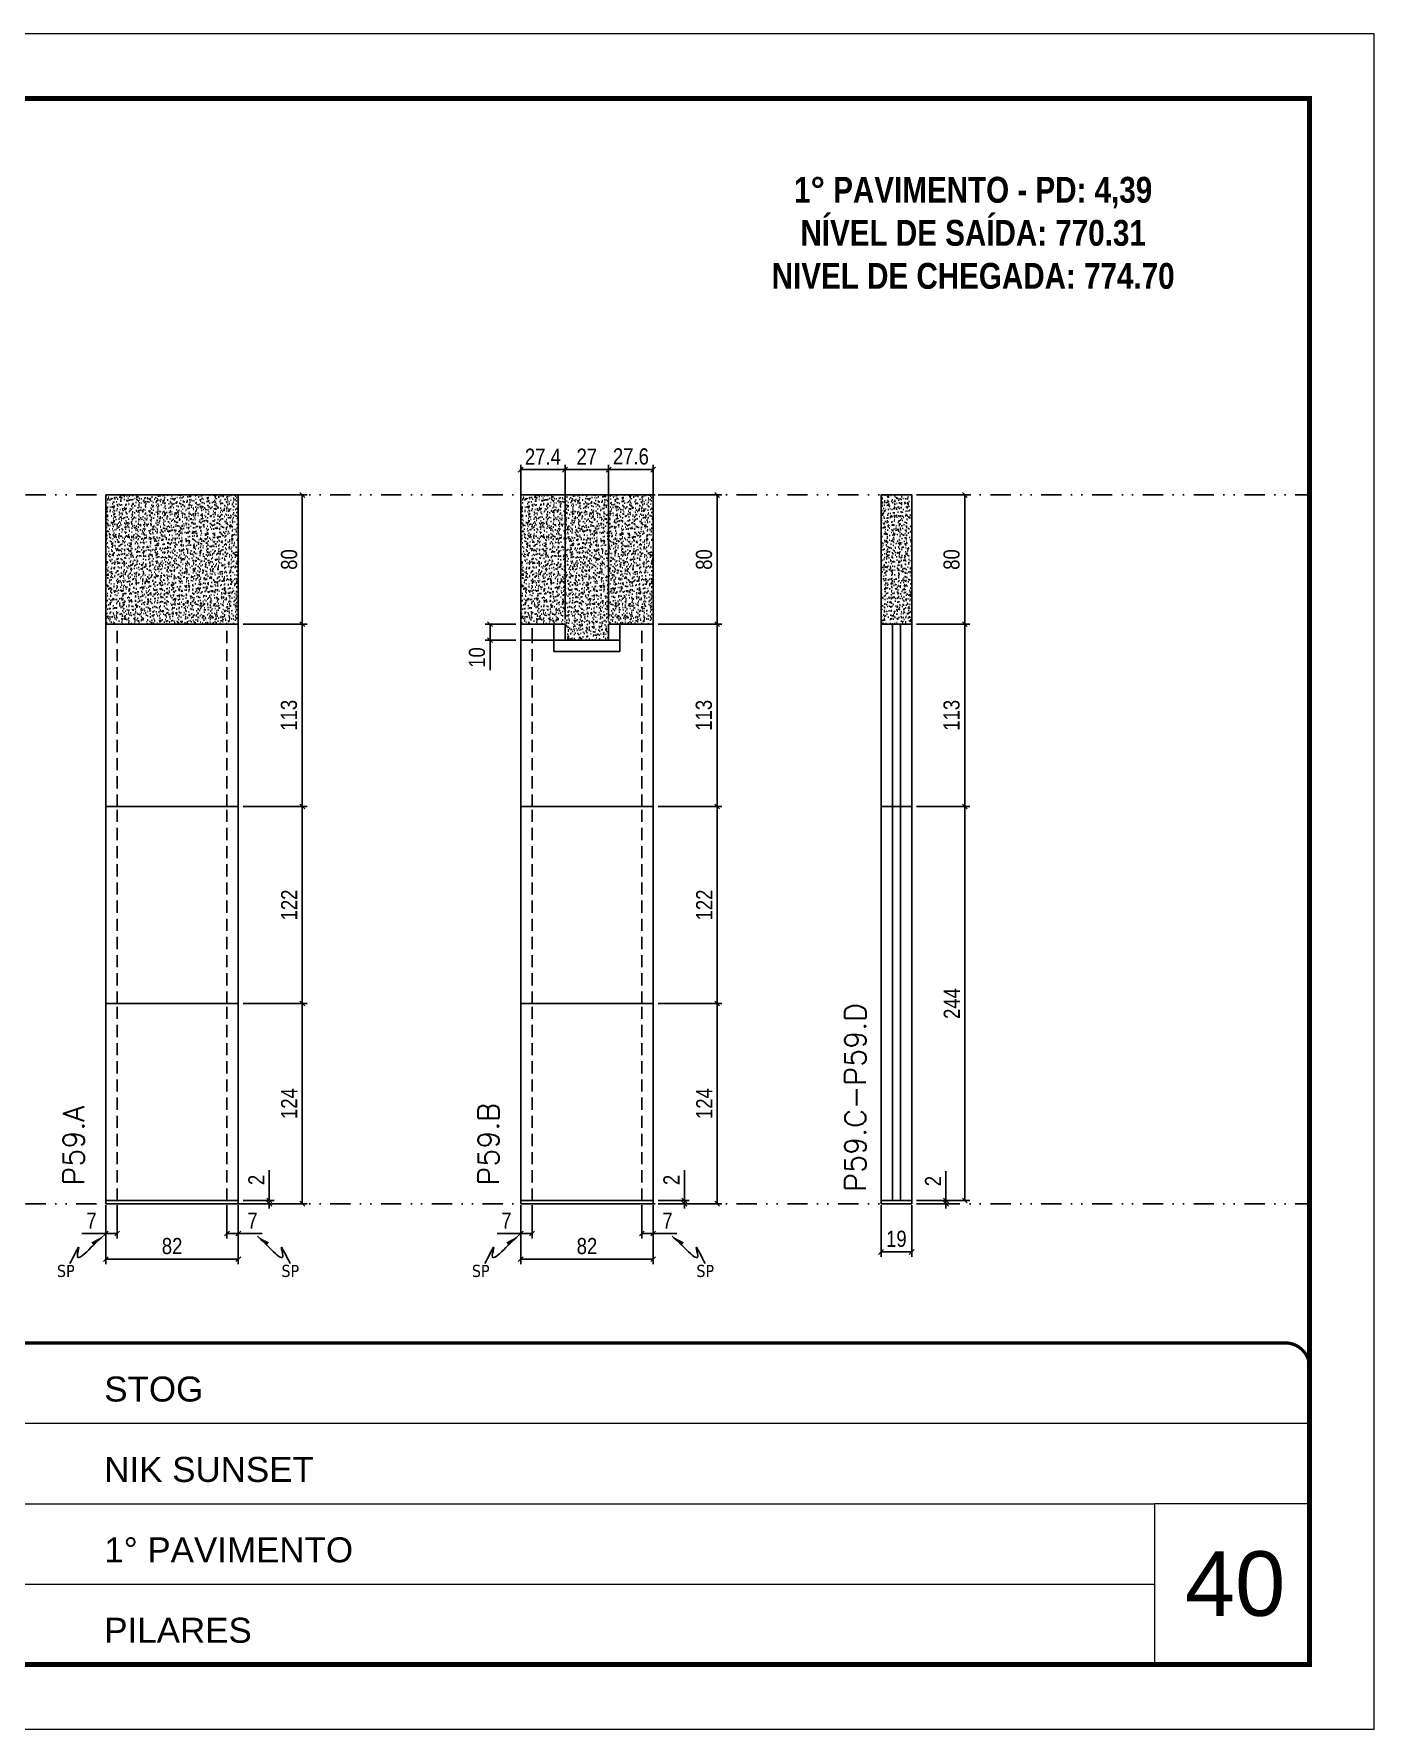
# Model space of a CAD drawing. Header units: millimetres. Extents: x 787 to 8287, y -592 to 17063.
# Drawn here: x 6836 to 7665, y 557 to 1607 of the extents above; entities that cross this region are included whole.
import ezdxf

# ---------------------------------------------------------------- set-up
doc = ezdxf.new("R2010")
doc.units = ezdxf.units.MM
for name, pattern in [('CONTINUO', [0]), ('DASHED', [0.75, 0.5, -0.25]), ('DIVIDE2', [0.625, 0.25, -0.125, 0, -0.125, 0, -0.125]), ('HIDDEN', [0.375, 0.25, -0.125])]:
    doc.linetypes.add(name, pattern=pattern)
for name, color, linetype, lineweight in [('CARIMBO', 255, 'Continuous', 9), ('Folhas', 255, 'Continuous', 9), ('SARRAFO DE PRESSAO', 251, 'DASHED', 9), ('Texto Seção', 7, 'Continuous', 15)]:
    doc.layers.add(name, color=color, linetype=linetype, lineweight=lineweight)
for name, color, linetype in [('COTA', 241, 'Continuous'), ('NOMENCLATURA', 7, 'Continuous'), ('Nível', 160, 'Continuous'), ('Painéis', 200, 'Continuous'), ('SARR_2.2x7', 40, 'Continuous'), ('Sarrafo de Pressão', 42, 'HIDDEN'), ('texto', 7, 'Continuous')]:
    doc.layers.add(name, color=color, linetype=linetype)
doc.styles.add('ARIAL', font='arial.ttf')
doc.styles.add('COTA TECNICA', font='techl___.ttf', dxfattribs={"height": 10})
doc.styles.add('COTA TECNICA-50', font='techl___.ttf', dxfattribs={"height": 10})
doc.styles.add('REGUA-120', font='ROMANS.shx', dxfattribs={"height": 15})
doc.styles.add('ROMANC', font='techb___.ttf', dxfattribs={"height": 2.5})
doc.styles.get("Standard").update_dxf_attribs({"font": 'arial.ttf'})
doc.dimstyles.new('COTA PAINEL-50', dxfattribs={"dimtxt": 10, "dimasz": 3, "dimexe": 3, "dimexo": 3, "dimgap": 3, "dimtad": 1, "dimdec": 1, "dimzin": 12, "dimdsep": 46, "dimtxsty": 'COTA TECNICA-50', "dimblk1": 'OBLIQUE', "dimblk2": 'OBLIQUE', "dimsah": 1, "dimcen": 0.9, "dimclrd": 4, "dimclre": 4, "dimclrt": 240, "dimadec": 1, "dimazin": 3, "dimtfac": 1, "dimtdec": 1, "dimtmove": 0, "dimatfit": 3, "dimfxl": 0, "dimtolj": 1, "dimtzin": 12, "dimarcsym": 0})
doc.dimstyles.new('PAINEL', dxfattribs={"dimtxt": 10, "dimasz": 3, "dimexe": 3, "dimexo": 3, "dimgap": 3, "dimtad": 1, "dimdec": 1, "dimzin": 12, "dimdsep": 46, "dimtxsty": 'COTA TECNICA', "dimblk1": 'OBLIQUE', "dimblk2": 'OBLIQUE', "dimsah": 1, "dimcen": 0.9, "dimclrd": 4, "dimclre": 4, "dimclrt": 240, "dimadec": 1, "dimazin": 3, "dimtfac": 1, "dimtdec": 1, "dimtmove": 0, "dimatfit": 3, "dimfxl": 0, "dimtolj": 1, "dimtzin": 12, "dimarcsym": 0})
doc.dimstyles.get("Standard").update_dxf_attribs({"dimtxt": 0.18, "dimasz": 0.18, "dimexe": 0.18, "dimexo": 0.0625, "dimgap": 0.09, "dimtad": 0, "dimtih": 1, "dimtoh": 1, "dimdec": 4, "dimzin": 0, "dimdsep": 46, "dimtxsty": 'Standard', "dimcen": 0.09, "dimadec": 0, "dimazin": 0, "dimtfac": 1, "dimtdec": 4, "dimtofl": 0, "dimtmove": 0, "dimatfit": 3, "dimfxl": 0, "dimtolj": 1, "dimtzin": 0, "dimarcsym": 0})

# ---------------------------------------------------------------- blocks, each defined once
blk = doc.blocks.new('9999999999')
at = {"color": 30, "linetype": 'CONTINUO'}
for p, q in [((98564.6, 34379.6), (99584, 34379.6)), ((98564.6, 34329.8), (99488, 34329.8)), ((99584, 34329.8), (99488, 34329.8)), ((99488, 34329.8), (99488, 34230.2)), ((98564.6, 34280), (99488, 34280))]:
    blk.add_line(p, q, dxfattribs=at)
at = {"color": 30, "linetype": 'CONTINUO', "const_width": 2}
blk.add_lwpolyline([(99584, 34230.2), (99584, 34414.4, 0.414214), (99569, 34429.4), (98229, 34429.4, 0.414214), (98214, 34414.4), (98214, 34245.2, 0.414214), (98229, 34230.2), (99584, 34230.2)], format="xyb", dxfattribs=at)
at = {"layer": 'Folhas'}
blk.add_lwpolyline([(98139, 34190.2), (99624, 34190.2), (99624, 35240.2), (98139, 35240.2)], close=True, dxfattribs=at)
at = {"layer": 'Folhas', "color": 30, "const_width": 3}
blk.add_lwpolyline([(98214, 34230.2), (99584, 34230.2), (99584, 35200.2), (98214, 35200.2)], close=True, dxfattribs=at)
at = {"color": 7, "linetype": 'Continuous', "ltscale": 5, "style": 'ARIAL'}
for s, height, p in [('STOG', 15.48, (98837.7, 34393.1)), ('NIK SUNSET', 15.48, (98837.7, 34343.3)), ('1° PAVIMENTO', 15.483, (98837.7, 34293.5)), ('PILARES', 15.48, (98837.7, 34243.7))]:
    blk.add_text(s, height=height, dxfattribs=at).set_placement(p)
blk = doc.blocks.new('_Oblique')
at = {"color": 0, "linetype": 'ByBlock', "lineweight": -2}
blk.add_line((-0.5, -0.5), (0.5, 0.5), dxfattribs=at)
blk = doc.blocks.new('*D970')
at = {"layer": 'COTA', "color": 4, "lineweight": -2}
for p, q in [((6880.2, 881.4), (6880.2, 845)), ((6962.2, 881.4), (6962.2, 845)), ((6962.2, 848), (6880.2, 848))]:
    blk.add_line(p, q, dxfattribs=at)
at = {"layer": 'Defpoints', "color": 0}
for p in [(6880.2, 884.4), (6962.2, 884.4), (6880.2, 848)]:
    blk.add_point(p, dxfattribs=at)
at = {"layer": 'COTA', "color": 4, "lineweight": -2, "xscale": 3, "yscale": 3, "zscale": 3, "rotation": 180}
blk.add_blockref('_Oblique', (6880.2, 848), dxfattribs=at)
at = {"layer": 'COTA', "color": 4, "lineweight": -2, "xscale": 3, "yscale": 3, "zscale": 3}
blk.add_blockref('_Oblique', (6962.2, 848), dxfattribs=at)
at = {"layer": 'COTA', "color": 240, "insert": (6921.2, 856.1), "char_height": 10, "attachment_point": 5, "style": 'COTA TECNICA'}
blk.add_mtext('\\A1;82', dxfattribs=at)
blk = doc.blocks.new('*D971')
at = {"layer": 'COTA', "color": 4, "lineweight": -2}
for p, q in [((6955.2, 881.4), (6955.2, 860.9)), ((6962.2, 879.4), (6962.2, 860.9)), ((6955.2, 863.9), (6962.2, 863.9)), ((6962.2, 863.9), (6976.9, 863.9))]:
    blk.add_line(p, q, dxfattribs=at)
at = {"layer": 'Defpoints', "color": 0}
for p in [(6955.2, 884.4), (6962.2, 882.4), (6962.2, 863.9)]:
    blk.add_point(p, dxfattribs=at)
at = {"layer": 'COTA', "color": 4, "lineweight": -2, "xscale": 3, "yscale": 3, "zscale": 3, "rotation": 180}
blk.add_blockref('_Oblique', (6955.2, 863.9), dxfattribs=at)
at = {"layer": 'COTA', "color": 4, "lineweight": -2, "xscale": 3, "yscale": 3, "zscale": 3}
blk.add_blockref('_Oblique', (6962.2, 863.9), dxfattribs=at)
at = {"layer": 'COTA', "color": 240, "insert": (6971, 871.9), "char_height": 10, "attachment_point": 5, "style": 'COTA TECNICA-50'}
blk.add_mtext('\\A1;7', dxfattribs=at)
blk = doc.blocks.new('*D972')
at = {"layer": 'COTA', "color": 4, "lineweight": -2}
for p, q in [((6880.2, 879.4), (6880.2, 860.9)), ((6887.2, 881.4), (6887.2, 860.9)), ((6880.2, 863.9), (6865.4, 863.9)), ((6887.2, 863.9), (6880.2, 863.9))]:
    blk.add_line(p, q, dxfattribs=at)
at = {"layer": 'Defpoints', "color": 0}
for p in [(6880.2, 882.4), (6887.2, 884.4), (6880.2, 863.9)]:
    blk.add_point(p, dxfattribs=at)
at = {"layer": 'COTA', "color": 4, "lineweight": -2, "xscale": 3, "yscale": 3, "zscale": 3, "rotation": 180}
blk.add_blockref('_Oblique', (6880.2, 863.9), dxfattribs=at)
at = {"layer": 'COTA', "color": 4, "lineweight": -2, "xscale": 3, "yscale": 3, "zscale": 3}
blk.add_blockref('_Oblique', (6887.2, 863.9), dxfattribs=at)
at = {"layer": 'COTA', "color": 240, "insert": (6871.3, 871.9), "char_height": 10, "attachment_point": 5, "style": 'COTA TECNICA-50'}
blk.add_mtext('\\A1;7', dxfattribs=at)
blk = doc.blocks.new('*D973')
at = {"layer": 'COTA', "color": 4, "linetype": 'ByBlock', "lineweight": -2}
for p, q in [((6965.2, 1006.4), (7004.8, 1006.4)), ((7001.8, 882.4), (7001.8, 1006.4)), ((6965.2, 882.4), (7004.8, 882.4))]:
    blk.add_line(p, q, dxfattribs=at)
at = {"layer": 'Defpoints', "color": 0, "linetype": 'ByBlock'}
for p in [(6962.2, 1006.4), (7001.8, 1006.4), (6962.2, 882.4)]:
    blk.add_point(p, dxfattribs=at)
at = {"layer": 'COTA', "color": 4, "linetype": 'ByBlock', "lineweight": -2, "xscale": 3, "yscale": 3, "zscale": 3}
for p, rotation in [((7001.8, 1006.4), 90), ((7001.8, 882.4), 270)]:
    blk.add_blockref('_Oblique', p, dxfattribs=dict(at, rotation=rotation))
at = {"layer": 'COTA', "color": 240, "linetype": 'ByBlock', "insert": (6993.7, 944.4), "char_height": 10, "attachment_point": 5, "rotation": 90, "style": 'COTA TECNICA'}
blk.add_mtext('\\A1;124', dxfattribs=at)
blk = doc.blocks.new('*D974')
at = {"layer": 'COTA', "color": 4, "lineweight": -2}
for p, q in [((6981.4, 884.4), (6981.4, 903.2)), ((6965.2, 884.4), (6984.4, 884.4)), ((6965.2, 882.4), (6984.4, 882.4)), ((6981.4, 882.4), (6981.4, 884.4)), ((6981.4, 882.4), (6981.4, 879.4))]:
    blk.add_line(p, q, dxfattribs=at)
at = {"layer": 'Defpoints', "color": 0}
for p in [(6962.2, 884.4), (6962.2, 882.4), (6981.4, 882.4)]:
    blk.add_point(p, dxfattribs=at)
at = {"layer": 'COTA', "color": 4, "lineweight": -2, "xscale": 3, "yscale": 3, "zscale": 3}
for p, rotation in [((6981.4, 884.4), 270), ((6981.4, 882.4), 90)]:
    blk.add_blockref('_Oblique', p, dxfattribs=dict(at, rotation=rotation))
at = {"layer": 'COTA', "color": 240, "insert": (6973.4, 897.1), "char_height": 10, "attachment_point": 5, "rotation": 90, "style": 'COTA TECNICA-50'}
blk.add_mtext('\\A1;2', dxfattribs=at)
blk = doc.blocks.new('*D975')
at = {"layer": 'COTA', "color": 4, "linetype": 'ByBlock', "lineweight": -2}
for p, q in [((6965.2, 1006.4), (7004.8, 1006.4)), ((7001.8, 882.4), (7001.8, 1006.4)), ((6965.2, 882.4), (7004.8, 882.4))]:
    blk.add_line(p, q, dxfattribs=at)
at = {"layer": 'Defpoints', "color": 0, "linetype": 'ByBlock'}
for p in [(6962.2, 1006.4), (7001.8, 1006.4), (6962.2, 882.4)]:
    blk.add_point(p, dxfattribs=at)
at = {"layer": 'COTA', "color": 4, "linetype": 'ByBlock', "lineweight": -2, "xscale": 3, "yscale": 3, "zscale": 3}
for p, rotation in [((7001.8, 1006.4), 90), ((7001.8, 882.4), 270)]:
    blk.add_blockref('_Oblique', p, dxfattribs=dict(at, rotation=rotation))
at = {"layer": 'COTA', "color": 240, "linetype": 'ByBlock', "insert": (6993.7, 944.4), "char_height": 10, "attachment_point": 5, "rotation": 90, "style": 'COTA TECNICA'}
blk.add_mtext('\\A1;124', dxfattribs=at)
blk = doc.blocks.new('*D976')
at = {"layer": 'COTA', "color": 4, "lineweight": -2}
for p, q in [((6965.2, 1241.4), (7004.8, 1241.4)), ((7001.8, 1128.4), (7001.8, 1241.4)), ((6965.2, 1128.4), (7004.8, 1128.4))]:
    blk.add_line(p, q, dxfattribs=at)
at = {"layer": 'Defpoints', "color": 0}
for p in [(6962.2, 1241.4), (7001.8, 1241.4), (6962.2, 1128.4)]:
    blk.add_point(p, dxfattribs=at)
at = {"layer": 'COTA', "color": 4, "lineweight": -2, "xscale": 3, "yscale": 3, "zscale": 3}
for p, rotation in [((7001.8, 1241.4), 90), ((7001.8, 1128.4), 270)]:
    blk.add_blockref('_Oblique', p, dxfattribs=dict(at, rotation=rotation))
at = {"layer": 'COTA', "color": 240, "insert": (6993.6, 1184.9), "char_height": 10, "attachment_point": 5, "rotation": 90, "style": 'COTA TECNICA-50'}
blk.add_mtext('\\A1;113', dxfattribs=at)
blk = doc.blocks.new('*D977')
at = {"layer": 'COTA', "color": 4, "lineweight": -2}
for p, q in [((6965.2, 1321.4), (7004.8, 1321.4)), ((7001.8, 1321.4), (7001.8, 1241.4)), ((6965.2, 1241.4), (7004.8, 1241.4))]:
    blk.add_line(p, q, dxfattribs=at)
at = {"layer": 'Defpoints', "color": 0}
for p in [(6962.2, 1321.4), (6962.2, 1241.4), (7001.8, 1241.4)]:
    blk.add_point(p, dxfattribs=at)
at = {"layer": 'COTA', "color": 4, "lineweight": -2, "xscale": 3, "yscale": 3, "zscale": 3}
for p, rotation in [((7001.8, 1321.4), 90), ((7001.8, 1241.4), 270)]:
    blk.add_blockref('_Oblique', p, dxfattribs=dict(at, rotation=rotation))
at = {"layer": 'COTA', "color": 240, "insert": (6993.7, 1281.4), "char_height": 10, "attachment_point": 5, "rotation": 90, "style": 'COTA TECNICA-50'}
blk.add_mtext('\\A1;80', dxfattribs=at)
blk = doc.blocks.new('*D978')
at = {"layer": 'COTA', "color": 4, "lineweight": -2}
for p, q in [((7360.2, 881.4), (7360.2, 849.5)), ((7379.2, 881.4), (7379.2, 849.5)), ((7360.2, 852.5), (7379.2, 852.5))]:
    blk.add_line(p, q, dxfattribs=at)
at = {"layer": 'Defpoints', "color": 0}
for p in [(7360.2, 884.4), (7379.2, 884.4), (7379.2, 852.5)]:
    blk.add_point(p, dxfattribs=at)
at = {"layer": 'COTA', "color": 4, "lineweight": -2, "xscale": 3, "yscale": 3, "zscale": 3, "rotation": 180}
blk.add_blockref('_Oblique', (7360.2, 852.5), dxfattribs=at)
at = {"layer": 'COTA', "color": 4, "lineweight": -2, "xscale": 3, "yscale": 3, "zscale": 3}
blk.add_blockref('_Oblique', (7379.2, 852.5), dxfattribs=at)
at = {"layer": 'COTA', "color": 240, "insert": (7369.7, 860.6), "char_height": 10, "attachment_point": 5, "style": 'COTA TECNICA'}
blk.add_mtext('\\A1;19', dxfattribs=at)
blk = doc.blocks.new('*D979')
at = {"layer": 'COTA', "color": 4, "lineweight": -2}
for p, q in [((7400.4, 884.4), (7400.4, 902.5)), ((7382.2, 884.4), (7403.4, 884.4)), ((7382.2, 882.4), (7403.4, 882.4)), ((7400.4, 882.4), (7400.4, 884.4)), ((7400.4, 882.4), (7400.4, 879.4))]:
    blk.add_line(p, q, dxfattribs=at)
at = {"layer": 'Defpoints', "color": 0}
for p in [(7379.2, 884.4), (7379.2, 882.4), (7400.4, 884.4)]:
    blk.add_point(p, dxfattribs=at)
at = {"layer": 'COTA', "color": 4, "lineweight": -2, "xscale": 3, "yscale": 3, "zscale": 3}
for p, rotation in [((7400.4, 884.4), 270), ((7400.4, 882.4), 90)]:
    blk.add_blockref('_Oblique', p, dxfattribs=dict(at, rotation=rotation))
at = {"layer": 'COTA', "color": 240, "insert": (7392.4, 896.4), "char_height": 10, "attachment_point": 5, "rotation": 90, "style": 'COTA TECNICA-50'}
blk.add_mtext('\\A1;2', dxfattribs=at)
blk = doc.blocks.new('*D1405')
at = {"layer": 'COTA', "color": 4, "linetype": 'ByBlock', "lineweight": -2}
for p, q in [((7382.2, 1321.4), (7415.1, 1321.4)), ((7412.1, 1321.4), (7412.1, 1241.4)), ((7382.2, 1241.4), (7415.1, 1241.4))]:
    blk.add_line(p, q, dxfattribs=at)
at = {"layer": 'Defpoints', "color": 0, "linetype": 'ByBlock'}
for p in [(7379.2, 1321.4), (7379.2, 1241.4), (7412.1, 1241.4)]:
    blk.add_point(p, dxfattribs=at)
at = {"layer": 'COTA', "color": 4, "linetype": 'ByBlock', "lineweight": -2, "xscale": 3, "yscale": 3, "zscale": 3}
for p, rotation in [((7412.1, 1321.4), 90), ((7412.1, 1241.4), 270)]:
    blk.add_blockref('_Oblique', p, dxfattribs=dict(at, rotation=rotation))
at = {"layer": 'COTA', "color": 240, "linetype": 'ByBlock', "insert": (7403.9, 1281.4), "char_height": 10, "attachment_point": 5, "rotation": 90, "style": 'COTA TECNICA'}
blk.add_mtext('\\A1;80', dxfattribs=at)
blk = doc.blocks.new('*D1406')
at = {"layer": 'COTA', "color": 4, "lineweight": -2}
for p, q in [((7382.2, 1241.4), (7415.1, 1241.4)), ((7412.1, 1128.4), (7412.1, 1241.4)), ((7382.2, 1128.4), (7415.1, 1128.4))]:
    blk.add_line(p, q, dxfattribs=at)
at = {"layer": 'Defpoints', "color": 0}
for p in [(7379.2, 1241.4), (7412.1, 1241.4), (7379.2, 1128.4)]:
    blk.add_point(p, dxfattribs=at)
at = {"layer": 'COTA', "color": 4, "lineweight": -2, "xscale": 3, "yscale": 3, "zscale": 3}
for p, rotation in [((7412.1, 1241.4), 90), ((7412.1, 1128.4), 270)]:
    blk.add_blockref('_Oblique', p, dxfattribs=dict(at, rotation=rotation))
at = {"layer": 'COTA', "color": 240, "insert": (7403.9, 1184.9), "char_height": 10, "attachment_point": 5, "rotation": 90, "style": 'COTA TECNICA-50'}
blk.add_mtext('\\A1;113', dxfattribs=at)
blk = doc.blocks.new('*D980')
at = {"layer": 'COTA', "color": 4, "lineweight": -2}
for p, q in [((6965.2, 1128.4), (7004.8, 1128.4)), ((7001.8, 1006.4), (7001.8, 1128.4)), ((6965.2, 1006.4), (7004.8, 1006.4))]:
    blk.add_line(p, q, dxfattribs=at)
at = {"layer": 'Defpoints', "color": 0}
for p in [(6962.2, 1128.4), (7001.8, 1128.4), (6962.2, 1006.4)]:
    blk.add_point(p, dxfattribs=at)
at = {"layer": 'COTA', "color": 4, "lineweight": -2, "xscale": 3, "yscale": 3, "zscale": 3}
for p, rotation in [((7001.8, 1128.4), 90), ((7001.8, 1006.4), 270)]:
    blk.add_blockref('_Oblique', p, dxfattribs=dict(at, rotation=rotation))
at = {"layer": 'COTA', "color": 240, "insert": (6993.7, 1067.4), "char_height": 10, "attachment_point": 5, "rotation": 90, "style": 'COTA TECNICA-50'}
blk.add_mtext('\\A1;122', dxfattribs=at)
blk = doc.blocks.new('*D1407')
at = {"layer": 'COTA', "color": 4, "lineweight": -2}
for p, q in [((7382.2, 1128.4), (7415.1, 1128.4)), ((7412.1, 884.4), (7412.1, 1128.4)), ((7382.2, 884.4), (7415.1, 884.4))]:
    blk.add_line(p, q, dxfattribs=at)
at = {"layer": 'Defpoints', "color": 0}
for p in [(7379.2, 1128.4), (7412.1, 1128.4), (7379.2, 884.4)]:
    blk.add_point(p, dxfattribs=at)
at = {"layer": 'COTA', "color": 4, "lineweight": -2, "xscale": 3, "yscale": 3, "zscale": 3}
for p, rotation in [((7412.1, 1128.4), 90), ((7412.1, 884.4), 270)]:
    blk.add_blockref('_Oblique', p, dxfattribs=dict(at, rotation=rotation))
at = {"layer": 'COTA', "color": 240, "insert": (7404, 1006.4), "char_height": 10, "attachment_point": 5, "rotation": 90, "style": 'COTA TECNICA'}
blk.add_mtext('\\A1;244', dxfattribs=at)
blk = doc.blocks.new('*D1634')
at = {"layer": 'COTA', "color": 4, "lineweight": -2}
for p, q in [((7137.1, 881.4), (7137.1, 845)), ((7219.1, 881.4), (7219.1, 845)), ((7219.1, 848), (7137.1, 848))]:
    blk.add_line(p, q, dxfattribs=at)
at = {"layer": 'Defpoints', "color": 0}
for p in [(7137.1, 884.4), (7219.1, 884.4), (7137.1, 848)]:
    blk.add_point(p, dxfattribs=at)
at = {"layer": 'COTA', "color": 4, "lineweight": -2, "xscale": 3, "yscale": 3, "zscale": 3, "rotation": 180}
blk.add_blockref('_Oblique', (7137.1, 848), dxfattribs=at)
at = {"layer": 'COTA', "color": 4, "lineweight": -2, "xscale": 3, "yscale": 3, "zscale": 3}
blk.add_blockref('_Oblique', (7219.1, 848), dxfattribs=at)
at = {"layer": 'COTA', "color": 240, "insert": (7178.1, 856.1), "char_height": 10, "attachment_point": 5, "style": 'COTA TECNICA'}
blk.add_mtext('\\A1;82', dxfattribs=at)
blk = doc.blocks.new('*D1635')
at = {"layer": 'COTA', "color": 4, "lineweight": -2}
for p, q in [((7212.1, 881.4), (7212.1, 860.9)), ((7219.1, 879.4), (7219.1, 860.9)), ((7212.1, 863.9), (7219.1, 863.9)), ((7219.1, 863.9), (7233.8, 863.9))]:
    blk.add_line(p, q, dxfattribs=at)
at = {"layer": 'Defpoints', "color": 0}
for p in [(7212.1, 884.4), (7219.1, 882.4), (7219.1, 863.9)]:
    blk.add_point(p, dxfattribs=at)
at = {"layer": 'COTA', "color": 4, "lineweight": -2, "xscale": 3, "yscale": 3, "zscale": 3, "rotation": 180}
blk.add_blockref('_Oblique', (7212.1, 863.9), dxfattribs=at)
at = {"layer": 'COTA', "color": 4, "lineweight": -2, "xscale": 3, "yscale": 3, "zscale": 3}
blk.add_blockref('_Oblique', (7219.1, 863.9), dxfattribs=at)
at = {"layer": 'COTA', "color": 240, "insert": (7228, 871.9), "char_height": 10, "attachment_point": 5, "style": 'COTA TECNICA-50'}
blk.add_mtext('\\A1;7', dxfattribs=at)
blk = doc.blocks.new('*D1636')
at = {"layer": 'COTA', "color": 4, "lineweight": -2}
for p, q in [((7137.1, 879.4), (7137.1, 860.9)), ((7144.1, 881.4), (7144.1, 860.9)), ((7137.1, 863.9), (7122.4, 863.9)), ((7144.1, 863.9), (7137.1, 863.9))]:
    blk.add_line(p, q, dxfattribs=at)
at = {"layer": 'Defpoints', "color": 0}
for p in [(7137.1, 882.4), (7144.1, 884.4), (7137.1, 863.9)]:
    blk.add_point(p, dxfattribs=at)
at = {"layer": 'COTA', "color": 4, "lineweight": -2, "xscale": 3, "yscale": 3, "zscale": 3, "rotation": 180}
blk.add_blockref('_Oblique', (7137.1, 863.9), dxfattribs=at)
at = {"layer": 'COTA', "color": 4, "lineweight": -2, "xscale": 3, "yscale": 3, "zscale": 3}
blk.add_blockref('_Oblique', (7144.1, 863.9), dxfattribs=at)
at = {"layer": 'COTA', "color": 240, "insert": (7128.2, 871.9), "char_height": 10, "attachment_point": 5, "style": 'COTA TECNICA-50'}
blk.add_mtext('\\A1;7', dxfattribs=at)
blk = doc.blocks.new('*D1637')
at = {"layer": 'COTA', "color": 4, "linetype": 'ByBlock', "lineweight": -2}
for p, q in [((7222.1, 1006.4), (7261.7, 1006.4)), ((7258.7, 882.4), (7258.7, 1006.4)), ((7222.1, 882.4), (7261.7, 882.4))]:
    blk.add_line(p, q, dxfattribs=at)
at = {"layer": 'Defpoints', "color": 0, "linetype": 'ByBlock'}
for p in [(7219.1, 1006.4), (7258.7, 1006.4), (7219.1, 882.4)]:
    blk.add_point(p, dxfattribs=at)
at = {"layer": 'COTA', "color": 4, "linetype": 'ByBlock', "lineweight": -2, "xscale": 3, "yscale": 3, "zscale": 3}
for p, rotation in [((7258.7, 1006.4), 90), ((7258.7, 882.4), 270)]:
    blk.add_blockref('_Oblique', p, dxfattribs=dict(at, rotation=rotation))
at = {"layer": 'COTA', "color": 240, "linetype": 'ByBlock', "insert": (7250.7, 944.4), "char_height": 10, "attachment_point": 5, "rotation": 90, "style": 'COTA TECNICA'}
blk.add_mtext('\\A1;124', dxfattribs=at)
blk = doc.blocks.new('*D1638')
at = {"layer": 'COTA', "color": 4, "lineweight": -2}
for p, q in [((7238.4, 884.4), (7238.4, 903.2)), ((7222.1, 884.4), (7241.4, 884.4)), ((7222.1, 882.4), (7241.4, 882.4)), ((7238.4, 882.4), (7238.4, 884.4)), ((7238.4, 882.4), (7238.4, 879.4))]:
    blk.add_line(p, q, dxfattribs=at)
at = {"layer": 'Defpoints', "color": 0}
for p in [(7219.1, 884.4), (7219.1, 882.4), (7238.4, 882.4)]:
    blk.add_point(p, dxfattribs=at)
at = {"layer": 'COTA', "color": 4, "lineweight": -2, "xscale": 3, "yscale": 3, "zscale": 3}
for p, rotation in [((7238.4, 884.4), 270), ((7238.4, 882.4), 90)]:
    blk.add_blockref('_Oblique', p, dxfattribs=dict(at, rotation=rotation))
at = {"layer": 'COTA', "color": 240, "insert": (7230.4, 897.1), "char_height": 10, "attachment_point": 5, "rotation": 90, "style": 'COTA TECNICA-50'}
blk.add_mtext('\\A1;2', dxfattribs=at)
blk = doc.blocks.new('*D1639')
at = {"layer": 'COTA', "color": 4, "linetype": 'ByBlock', "lineweight": -2}
for p, q in [((7222.1, 1006.4), (7261.7, 1006.4)), ((7258.7, 882.4), (7258.7, 1006.4)), ((7222.1, 882.4), (7261.7, 882.4))]:
    blk.add_line(p, q, dxfattribs=at)
at = {"layer": 'Defpoints', "color": 0, "linetype": 'ByBlock'}
for p in [(7219.1, 1006.4), (7258.7, 1006.4), (7219.1, 882.4)]:
    blk.add_point(p, dxfattribs=at)
at = {"layer": 'COTA', "color": 4, "linetype": 'ByBlock', "lineweight": -2, "xscale": 3, "yscale": 3, "zscale": 3}
for p, rotation in [((7258.7, 1006.4), 90), ((7258.7, 882.4), 270)]:
    blk.add_blockref('_Oblique', p, dxfattribs=dict(at, rotation=rotation))
at = {"layer": 'COTA', "color": 240, "linetype": 'ByBlock', "insert": (7250.7, 944.4), "char_height": 10, "attachment_point": 5, "rotation": 90, "style": 'COTA TECNICA'}
blk.add_mtext('\\A1;124', dxfattribs=at)
blk = doc.blocks.new('*D1640')
at = {"layer": 'COTA', "color": 4, "lineweight": -2}
for p, q in [((7222.1, 1241.4), (7261.7, 1241.4)), ((7258.7, 1128.4), (7258.7, 1241.4)), ((7222.1, 1128.4), (7261.7, 1128.4))]:
    blk.add_line(p, q, dxfattribs=at)
at = {"layer": 'Defpoints', "color": 0}
for p in [(7219.1, 1241.4), (7258.7, 1241.4), (7219.1, 1128.4)]:
    blk.add_point(p, dxfattribs=at)
at = {"layer": 'COTA', "color": 4, "lineweight": -2, "xscale": 3, "yscale": 3, "zscale": 3}
for p, rotation in [((7258.7, 1241.4), 90), ((7258.7, 1128.4), 270)]:
    blk.add_blockref('_Oblique', p, dxfattribs=dict(at, rotation=rotation))
at = {"layer": 'COTA', "color": 240, "insert": (7250.5, 1184.9), "char_height": 10, "attachment_point": 5, "rotation": 90, "style": 'COTA TECNICA-50'}
blk.add_mtext('\\A1;113', dxfattribs=at)
blk = doc.blocks.new('*D1641')
at = {"layer": 'COTA', "color": 4, "lineweight": -2}
for p, q in [((7222.1, 1321.4), (7261.7, 1321.4)), ((7258.7, 1321.4), (7258.7, 1241.4)), ((7222.1, 1241.4), (7261.7, 1241.4))]:
    blk.add_line(p, q, dxfattribs=at)
at = {"layer": 'Defpoints', "color": 0}
for p in [(7219.1, 1321.4), (7219.1, 1241.4), (7258.7, 1241.4)]:
    blk.add_point(p, dxfattribs=at)
at = {"layer": 'COTA', "color": 4, "lineweight": -2, "xscale": 3, "yscale": 3, "zscale": 3}
for p, rotation in [((7258.7, 1321.4), 90), ((7258.7, 1241.4), 270)]:
    blk.add_blockref('_Oblique', p, dxfattribs=dict(at, rotation=rotation))
at = {"layer": 'COTA', "color": 240, "insert": (7250.6, 1281.4), "char_height": 10, "attachment_point": 5, "rotation": 90, "style": 'COTA TECNICA-50'}
blk.add_mtext('\\A1;80', dxfattribs=at)
blk = doc.blocks.new('*D1642')
at = {"layer": 'COTA', "color": 4, "lineweight": -2}
for p, q in [((7222.1, 1128.4), (7261.7, 1128.4)), ((7258.7, 1006.4), (7258.7, 1128.4)), ((7222.1, 1006.4), (7261.7, 1006.4))]:
    blk.add_line(p, q, dxfattribs=at)
at = {"layer": 'Defpoints', "color": 0}
for p in [(7219.1, 1128.4), (7258.7, 1128.4), (7219.1, 1006.4)]:
    blk.add_point(p, dxfattribs=at)
at = {"layer": 'COTA', "color": 4, "lineweight": -2, "xscale": 3, "yscale": 3, "zscale": 3}
for p, rotation in [((7258.7, 1128.4), 90), ((7258.7, 1006.4), 270)]:
    blk.add_blockref('_Oblique', p, dxfattribs=dict(at, rotation=rotation))
at = {"layer": 'COTA', "color": 240, "insert": (7250.7, 1067.4), "char_height": 10, "attachment_point": 5, "rotation": 90, "style": 'COTA TECNICA-50'}
blk.add_mtext('\\A1;122', dxfattribs=at)
blk = doc.blocks.new('*D1633')
at = {"layer": 'Defpoints', "color": 0}
for p in [(7164.5, 1337.1), (7137.1, 1241.4), (7164.5, 1241.4)]:
    blk.add_point(p, dxfattribs=at)
at = {"layer": 'Painéis', "color": 4, "lineweight": -2}
for p, q in [((7137.1, 1244.4), (7137.1, 1340.1)), ((7137.1, 1337.1), (7164.5, 1337.1)), ((7164.5, 1244.4), (7164.5, 1340.1))]:
    blk.add_line(p, q, dxfattribs=at)
at = {"layer": 'Painéis', "color": 4, "lineweight": -2, "xscale": 3, "yscale": 3, "zscale": 3, "rotation": 180}
blk.add_blockref('_Oblique', (7137.1, 1337.1), dxfattribs=at)
at = {"layer": 'Painéis', "color": 4, "lineweight": -2, "xscale": 3, "yscale": 3, "zscale": 3}
blk.add_blockref('_Oblique', (7164.5, 1337.1), dxfattribs=at)
at = {"layer": 'Painéis', "color": 240, "insert": (7150.8, 1345.1), "char_height": 10, "attachment_point": 5, "style": 'COTA TECNICA'}
blk.add_mtext('\\A1;27.4', dxfattribs=at)
blk = doc.blocks.new('*D1644')
at = {"layer": 'Defpoints', "color": 0}
for p in [(7191.5, 1337.1), (7191.5, 1241.4), (7219.1, 1241.4)]:
    blk.add_point(p, dxfattribs=at)
at = {"layer": 'Painéis', "color": 4, "lineweight": -2}
for p, q in [((7191.5, 1244.4), (7191.5, 1340.1)), ((7219.1, 1337.1), (7191.5, 1337.1)), ((7219.1, 1244.4), (7219.1, 1340.1))]:
    blk.add_line(p, q, dxfattribs=at)
at = {"layer": 'Painéis', "color": 4, "lineweight": -2, "xscale": 3, "yscale": 3, "zscale": 3, "rotation": 180}
blk.add_blockref('_Oblique', (7191.5, 1337.1), dxfattribs=at)
at = {"layer": 'Painéis', "color": 4, "lineweight": -2, "xscale": 3, "yscale": 3, "zscale": 3}
blk.add_blockref('_Oblique', (7219.1, 1337.1), dxfattribs=at)
at = {"layer": 'Painéis', "color": 240, "insert": (7205.3, 1345.2), "char_height": 10, "attachment_point": 5, "style": 'COTA TECNICA'}
blk.add_mtext('\\A1;27.6', dxfattribs=at)
blk = doc.blocks.new('*D1645')
at = {"layer": 'Defpoints', "color": 0}
for p in [(7191.5, 1337.1), (7164.5, 1241.4), (7191.5, 1241.4)]:
    blk.add_point(p, dxfattribs=at)
at = {"layer": 'Painéis', "color": 4, "lineweight": -2}
for p, q in [((7164.5, 1244.4), (7164.5, 1340.1)), ((7164.5, 1337.1), (7191.5, 1337.1)), ((7191.5, 1244.4), (7191.5, 1340.1))]:
    blk.add_line(p, q, dxfattribs=at)
at = {"layer": 'Painéis', "color": 4, "lineweight": -2, "xscale": 3, "yscale": 3, "zscale": 3, "rotation": 180}
blk.add_blockref('_Oblique', (7164.5, 1337.1), dxfattribs=at)
at = {"layer": 'Painéis', "color": 4, "lineweight": -2, "xscale": 3, "yscale": 3, "zscale": 3}
blk.add_blockref('_Oblique', (7191.5, 1337.1), dxfattribs=at)
at = {"layer": 'Painéis', "color": 240, "insert": (7178, 1345.1), "char_height": 10, "attachment_point": 5, "style": 'COTA TECNICA'}
blk.add_mtext('\\A1;27', dxfattribs=at)
blk = doc.blocks.new('*D1643')
at = {"layer": 'Defpoints', "color": 0}
for p in [(7137.1, 1241.4), (7118.1, 1231.4), (7137.1, 1231.4)]:
    blk.add_point(p, dxfattribs=at)
at = {"layer": 'Painéis', "color": 4, "lineweight": -2}
for p, q in [((7134.1, 1241.4), (7115.1, 1241.4)), ((7118.1, 1241.4), (7118.1, 1231.4)), ((7134.1, 1231.4), (7115.1, 1231.4)), ((7118.1, 1231.4), (7118.1, 1212.9))]:
    blk.add_line(p, q, dxfattribs=at)
at = {"layer": 'Painéis', "color": 4, "lineweight": -2, "xscale": 3, "yscale": 3, "zscale": 3}
for p, rotation in [((7118.1, 1241.4), 90), ((7118.1, 1231.4), 270)]:
    blk.add_blockref('_Oblique', p, dxfattribs=dict(at, rotation=rotation))
at = {"layer": 'Painéis', "color": 240, "insert": (7110, 1220.7), "char_height": 10, "attachment_point": 5, "rotation": 90, "style": 'COTA TECNICA'}
blk.add_mtext('\\A1;10', dxfattribs=at)

msp = doc.modelspace()

# ---------------------------------------------------------------- hatches: boundary and pattern name
at = {"layer": 'COTA', "linetype": 'ByBlock'}
h = msp.add_hatch(dxfattribs=at)
h.set_pattern_fill('AR-CONC', color=256, scale=0.03)
h.set_pattern_definition([(50, (-1574.9234, -2790.615), (5.46554, -0.4781726), [0.5715, -6.2865]), (355, (-1574.9234, -2790.615), (-1.0573026, 5.7317054), [0.4572, -5.0292175]), (100.451445, (-1574.468, -2790.655), (4.4082374, 5.2535326), [0.4857003, -5.3427073]), (46.1842, (-1574.9234, -2789.091), (8.132371, -1.26127), [0.85725, -9.42975]), (96.63556, (-1574.246, -2789.196), (7.122124, 7.422784), [0.728551, -8.014068]), (351.18415, (-1574.923, -2789.091), (7.122124, 7.422784), [0.685799, -7.543792]), (21, (-1574.1614, -2789.472), (4.5484317, -3.067956), [0.5715, -6.2865]), (326, (-1574.1614, -2789.472), (1.854061, 5.525639), [0.4572, -5.0292]), (71.451445, (-1573.7824, -2789.7276), (6.4024926, 2.457683), [0.4857003, -5.342698]), (37.5, (-1574.9234, -2790.615), (0.0926581, 2.53665117), [0, -4.96824, 0, -5.1054, 0, -5.04825]), (7.5, (-1574.9234, -2790.615), (2.0045899, 3.00541724), [0, -2.91084, 0, -4.85394, 0, -1.92405]), (327.5, (-1576.6226, -2790.615), (4.06771786, -0.1718623), [0, -1.905, 0, -5.9436, 0, -7.8867]), (317.5, (-1577.3846, -2790.615), (4.4438754, 0.7627947), [0, -2.4765, 0, -3.94716, 0, -5.6007])])
h.paths.add_polyline_path([(6962.16, 1241.38), (6962.16, 1321.38), (6880.16, 1321.38), (6880.16, 1241.38)])
h = msp.add_hatch(dxfattribs=at)
h.set_pattern_fill('AR-CONC', color=256, scale=0.03)
h.set_pattern_definition([(50, (-1317.9916, -2790.615), (5.46554, -0.4781726), [0.5715, -6.2865]), (355, (-1317.9916, -2790.615), (-1.0573026, 5.7317054), [0.4572, -5.0292175]), (100.451445, (-1317.536, -2790.655), (4.4082374, 5.2535326), [0.4857003, -5.3427073]), (46.1842, (-1317.9916, -2789.091), (8.132371, -1.26127), [0.85725, -9.42975]), (96.63556, (-1317.314, -2789.196), (7.122124, 7.422784), [0.728551, -8.014068]), (351.18415, (-1317.992, -2789.091), (7.122124, 7.422784), [0.685799, -7.543792]), (21, (-1317.2296, -2789.472), (4.5484317, -3.067956), [0.5715, -6.2865]), (326, (-1317.2296, -2789.472), (1.854061, 5.525639), [0.4572, -5.0292]), (71.451445, (-1316.8505, -2789.7276), (6.4024926, 2.457683), [0.4857003, -5.342698]), (37.5, (-1317.9916, -2790.615), (0.0926581, 2.53665117), [0, -4.96824, 0, -5.1054, 0, -5.04825]), (7.5, (-1317.9916, -2790.615), (2.0045899, 3.00541724), [0, -2.91084, 0, -4.85394, 0, -1.92405]), (327.5, (-1319.6908, -2790.615), (4.06771786, -0.1718623), [0, -1.905, 0, -5.9436, 0, -7.8867]), (317.5, (-1320.453, -2790.615), (4.4438754, 0.7627947), [0, -2.4765, 0, -3.94716, 0, -5.6007])])
h.paths.add_polyline_path([(7191.5, 1241.38), (7219.1, 1241.38), (7219.1, 1321.38), (7137.1, 1321.38), (7137.1, 1241.38), (7164.5, 1241.38), (7164.5, 1231.38), (7191.5, 1231.38)])
h = msp.add_hatch(dxfattribs=at)
h.set_pattern_fill('AR-CONC', color=256, scale=0.03)
h.set_pattern_definition([(50, (-1728.9056, -2790.615), (5.46554, -0.4781726), [0.5715, -6.2865]), (355, (-1728.9056, -2790.615), (-1.0573026, 5.7317054), [0.4572, -5.0292175]), (100.451445, (-1728.45, -2790.655), (4.4082374, 5.2535326), [0.4857003, -5.3427073]), (46.1842, (-1728.9056, -2789.091), (8.132371, -1.26127), [0.85725, -9.42975]), (96.63556, (-1728.228, -2789.196), (7.122124, 7.422784), [0.728551, -8.014068]), (351.18415, (-1728.906, -2789.091), (7.122124, 7.422784), [0.685799, -7.543792]), (21, (-1728.1436, -2789.472), (4.5484317, -3.067956), [0.5715, -6.2865]), (326, (-1728.1436, -2789.472), (1.854061, 5.525639), [0.4572, -5.0292]), (71.451445, (-1727.7646, -2789.7276), (6.4024926, 2.457683), [0.4857003, -5.342698]), (37.5, (-1728.9056, -2790.615), (0.0926581, 2.53665117), [0, -4.96824, 0, -5.1054, 0, -5.04825]), (7.5, (-1728.9056, -2790.615), (2.0045899, 3.00541724), [0, -2.91084, 0, -4.85394, 0, -1.92405]), (327.5, (-1730.6049, -2790.615), (4.06771786, -0.1718623), [0, -1.905, 0, -5.9436, 0, -7.8867]), (317.5, (-1731.367, -2790.615), (4.4438754, 0.7627947), [0, -2.4765, 0, -3.94716, 0, -5.6007])])
h.paths.add_polyline_path([(7379.22, 1321.38), (7360.22, 1321.38), (7360.22, 1241.38), (7379.22, 1241.38)])

# ---------------------------------------------------------------- linework, layer by layer
for p, q in [((6962.16, 1321.38), (6880.16, 1321.38)), ((6880.16, 1321.38), (6880.16, 1321.38)), ((6880.16, 1241.38), (6880.16, 1321.38)), ((6962.16, 1241.38), (6962.16, 1321.38)), ((7219.1, 1321.38), (7137.1, 1321.38)), ((7137.1, 1321.38), (7137.1, 1321.38)), ((7137.1, 1241.38), (7137.1, 1321.38)), ((7219.1, 1241.38), (7219.1, 1321.38)), ((7198.5, 1231.38), (7198.5, 1224.38))]:
    msp.add_line(p, q, dxfattribs=at)
msp.add_lwpolyline([(7360.22, 1241.38), (7379.22, 1241.38), (7379.22, 1321.38), (7360.22, 1321.38)], close=True, dxfattribs=at)
at = {"layer": 'Nível', "color": 4, "linetype": 'DIVIDE2', "ltscale": 50}
for p, q in [((6704.65, 1321.38), (7625.5, 1321.38)), ((6704.65, 882.38), (7625.5, 882.38))]:
    msp.add_line(p, q, dxfattribs=at)
at = {"layer": 'Painéis'}
for p, q in [((7164.5, 1241.38), (7164.5, 1231.38)), ((7191.5, 1231.38), (7191.5, 1241.38)), ((7360.22, 1241.4), (7379.22, 1241.4)), ((7360.22, 1241.38), (7360.22, 884.38)), ((7360.22, 1241.38), (7379.22, 1241.38)), ((7379.22, 1241.38), (7360.22, 1241.38)), ((7379.22, 1241.38), (7379.22, 884.38)), ((7164.5, 1231.38), (7137.1, 1231.38)), ((7164.5, 1231.38), (7191.5, 1231.38)), ((7379.22, 1128.38), (7360.22, 1128.38)), ((7360.22, 884.38), (7379.22, 884.38)), ((7360.22, 884.38), (7379.22, 884.38)), ((7360.22, 882.38), (7360.22, 884.38)), ((7379.22, 882.38), (7360.22, 882.38)), ((7379.22, 884.38), (7379.22, 882.38))]:
    msp.add_line(p, q, dxfattribs=at)
for points in [[(6880.16, 1241.38), (6962.16, 1241.38), (6962.16, 1128.38), (6880.16, 1128.38)], [(6880.16, 1128.38), (6962.16, 1128.38), (6962.16, 1006.38), (6880.16, 1006.38)], [(7137.1, 1128.38), (7219.1, 1128.38), (7219.1, 1006.38), (7137.1, 1006.38)], [(6880.16, 1006.38), (6962.16, 1006.38), (6962.16, 884.38), (6880.16, 884.38)], [(7137.1, 1006.38), (7219.1, 1006.38), (7219.1, 884.38), (7137.1, 884.38)], [(6880.16, 882.38), (6962.16, 882.38), (6962.16, 884.38), (6880.16, 884.38)], [(7137.1, 882.38), (7219.1, 882.38), (7219.1, 884.38), (7137.1, 884.38)]]:
    msp.add_lwpolyline(points, close=True, dxfattribs=at)
msp.add_lwpolyline([(7191.5, 1241.38), (7219.1, 1241.38), (7219.1, 1128.38), (7137.1, 1128.38), (7137.1, 1241.38), (7164.5, 1241.38)], dxfattribs=at)
at = {"layer": 'SARR_2.2x7'}
for p, q in [((7157.5, 1231.38), (7157.5, 1241.38)), ((7198.5, 1231.38), (7198.5, 1241.38)), ((7367.22, 1241.4), (7367.22, 1128.38)), ((7372.22, 1241.4), (7372.22, 1128.38)), ((7157.5, 1231.38), (7157.5, 1224.38)), ((7164.5, 1231.38), (7157.5, 1231.38)), ((7191.5, 1231.38), (7198.5, 1231.38)), ((7157.5, 1224.38), (7198.5, 1224.38)), ((7367.22, 1128.38), (7367.22, 884.38)), ((7372.22, 1128.38), (7372.22, 884.38))]:
    msp.add_line(p, q, dxfattribs=at)
at = {"layer": 'Sarrafo de Pressão', "ltscale": 30}
for p, q in [((6887.16, 1128.38), (6887.16, 1241.38)), ((6955.16, 1128.38), (6955.16, 1241.38)), ((7144.1, 1231.38), (7144.1, 1241.38)), ((7212.1, 1128.38), (7212.1, 1241.38)), ((7144.1, 1128.38), (7144.1, 1231.38)), ((6887.16, 1006.38), (6887.16, 1128.38)), ((6955.16, 1006.38), (6955.16, 1128.38)), ((7144.1, 1006.38), (7144.1, 1128.38)), ((7212.1, 1006.38), (7212.1, 1128.38)), ((6887.16, 884.38), (6887.16, 1006.38)), ((6955.16, 884.38), (6955.16, 1006.38)), ((7144.1, 884.38), (7144.1, 1006.38)), ((7212.1, 884.38), (7212.1, 1006.38))]:
    msp.add_line(p, q, dxfattribs=at)

# ---------------------------------------------------------------- block references
at = {"layer": 'SARRAFO DE PRESSAO', "color": 6, "linetype": 'ByBlock'}
msp.add_blockref('9999999999', (-91958.48, -33633.24), dxfattribs=at)

# ---------------------------------------------------------------- texts
at = {"layer": 'CARIMBO', "style": 'ARIAL'}
msp.add_text('40', height=40, dxfattribs=at).set_placement((7548.36, 627.11))
at = {"layer": 'NOMENCLATURA', "color": 2, "insert": (7417.24, 1545.1), "char_height": 16, "attachment_point": 2, "style": 'ROMANC'}
msp.add_mtext_dynamic_manual_height_columns('\\P1° PAVIMENTO - PD: 4,39\\PNÍVEL DE SAÍDA: 770.31\\PNIVEL DE CHEGADA: 774.70', width=328.3607, gutter_width=1, heights=[0], dxfattribs=at)
at = {"layer": 'texto', "color": 0, "char_height": 7.5, "attachment_point": 5}
for insert in [(6855.39, 840.7), (6994.41, 840.7), (7112.32, 840.7), (7251.34, 840.7)]:
    msp.add_mtext('{\\fTahoma|b0|i0|c0|p34;\\C4;SP}', dxfattribs=dict(at, insert=insert))
at = {"layer": 'Texto Seção', "char_height": 13, "width": 285.3299, "attachment_point": 7, "rotation": 90, "style": 'REGUA-120'}
for s, insert in [('\\pt52;P59.C-P59.D', (7350.77, 889.79)), ('P59.A', (6866.69, 893.63)), ('P59.B', (7123.63, 893.63))]:
    msp.add_mtext(s, dxfattribs=dict(at, insert=insert))

# ---------------------------------------------------------------- dimensions: what is measured, and where the dimension line sits
at = {"layer": 'COTA'}
for base, p1, p2, angle, dimstyle, picture, middle in [((7001.81, 1241.38), (6962.16, 1321.38), (6962.16, 1241.38), 90, 'COTA PAINEL-50', '*D977', (6993.68, 1281.38)), ((7258.74, 1241.38), (7219.1, 1321.38), (7219.1, 1241.38), 90, 'COTA PAINEL-50', '*D1641', (7250.61, 1281.38)), ((7001.81, 1241.38), (6962.16, 1128.38), (6962.16, 1241.38), 90, 'COTA PAINEL-50', '*D976', (6993.59, 1184.88)), ((7258.74, 1241.38), (7219.1, 1128.38), (7219.1, 1241.38), 90, 'COTA PAINEL-50', '*D1640', (7250.52, 1184.88)), ((7412.07, 1241.4), (7379.22, 1128.38), (7379.22, 1241.4), 90, 'COTA PAINEL-50', '*D1406', (7403.85, 1184.89)), ((7001.81, 1128.38), (6962.16, 1006.38), (6962.16, 1128.38), 90, 'COTA PAINEL-50', '*D980', (6993.75, 1067.38)), ((7258.74, 1128.38), (7219.1, 1006.38), (7219.1, 1128.38), 90, 'COTA PAINEL-50', '*D1642', (7250.68, 1067.38)), ((7412.07, 1128.38), (7379.22, 884.38), (7379.22, 1128.38), 90, 'PAINEL', '*D1407', (7404, 1006.38)), ((6880.16, 863.87), (6887.16, 884.38), (6880.16, 882.38), 180, 'COTA PAINEL-50', '*D972', (6871.3, 871.94)), ((7137.1, 863.87), (7144.1, 884.38), (7137.1, 882.38), 180, 'COTA PAINEL-50', '*D1636', (7128.23, 871.94))]:
    dim = msp.add_linear_dim(base=base, p1=p1, p2=p2, angle=angle, dimstyle=dimstyle, dxfattribs=at)
    dim.commit()
    dim.dimension.update_dxf_attribs({"geometry": picture, "text_midpoint": middle})
at = {"layer": 'COTA', "linetype": 'ByBlock'}
dim = msp.add_linear_dim(base=(7412.07, 1241.38), p1=(7379.22, 1321.38), p2=(7379.22, 1241.38), angle=90, dimstyle='PAINEL', dxfattribs=at)
dim.commit()
dim.dimension.update_dxf_attribs({"geometry": '*D1405', "text_midpoint": (7403.95, 1281.38)})
for p1, p2, picture, middle in [((6962.16, 882.38), (6962.16, 1006.38), '*D973', (6993.73, 944.38)), ((6962.16, 882.38), (6962.16, 1006.38), '*D975', (6993.73, 944.38)), ((7219.1, 882.38), (7219.1, 1006.38), '*D1637', (7250.66, 944.38)), ((7219.1, 882.38), (7219.1, 1006.38), '*D1639', (7250.66, 944.38))]:
    dim = msp.add_aligned_dim(p1=p1, p2=p2, distance=-39.64, dimstyle='PAINEL', dxfattribs=at)
    dim.commit()
    dim.dimension.update_dxf_attribs({"geometry": picture, "text_midpoint": middle})
at = {"layer": 'COTA'}
for base, p1, p2, picture, middle in [((6981.42, 882.38), (6962.16, 884.38), (6962.16, 882.38), '*D974', (6981.42, 897.12)), ((7238.35, 882.38), (7219.1, 884.38), (7219.1, 882.38), '*D1638', (7238.35, 897.12)), ((7400.41, 884.38), (7379.22, 882.38), (7379.22, 884.38), '*D979', (7400.41, 896.43))]:
    dim = msp.add_linear_dim(base=base, p1=p1, p2=p2, angle=90, dimstyle='COTA PAINEL-50', dxfattribs=at)
    dim.commit()
    dim.dimension.update_dxf_attribs({"geometry": picture, "text_midpoint": middle, "dimtype": 160})
for base, p1, p2, picture, middle in [((6880.16, 848.02), (6962.16, 884.38), (6880.16, 884.38), '*D970', (6921.16, 856.11)), ((7137.1, 848.02), (7219.1, 884.38), (7137.1, 884.38), '*D1634', (7178.1, 856.11))]:
    dim = msp.add_linear_dim(base=base, p1=p1, p2=p2, angle=180, dimstyle='PAINEL', override={"dimarcsym": 2}, dxfattribs=at)
    dim.commit()
    dim.dimension.update_dxf_attribs({"geometry": picture, "text_midpoint": middle})
for base, p1, p2, picture, middle in [((6962.16, 863.87), (6955.16, 884.38), (6962.16, 882.38), '*D971', (6971.03, 871.94)), ((7219.1, 863.87), (7212.1, 884.38), (7219.1, 882.38), '*D1635', (7227.96, 871.94))]:
    dim = msp.add_linear_dim(base=base, p1=p1, p2=p2, dimstyle='COTA PAINEL-50', dxfattribs=at)
    dim.commit()
    dim.dimension.update_dxf_attribs({"geometry": picture, "text_midpoint": middle})
dim = msp.add_linear_dim(base=(7379.22, 852.48), p1=(7360.22, 884.38), p2=(7379.22, 884.38), dimstyle='PAINEL', override={"dimarcsym": 2}, dxfattribs=at)
dim.commit()
dim.dimension.update_dxf_attribs({"geometry": '*D978', "text_midpoint": (7369.72, 860.57)})
at = {"layer": 'Painéis'}
for base, p1, p2, picture, middle in [((7164.5, 1337.07), (7137.1, 1241.38), (7164.5, 1241.38), '*D1633', (7150.8, 1337.07)), ((7191.5, 1337.07), (7219.1, 1241.38), (7191.5, 1241.38), '*D1644', (7205.3, 1337.07))]:
    dim = msp.add_linear_dim(base=base, p1=p1, p2=p2, dimstyle='PAINEL', dxfattribs=at)
    dim.commit()
    dim.dimension.update_dxf_attribs({"geometry": picture, "text_midpoint": middle, "dimtype": 160})
dim = msp.add_linear_dim(base=(7191.5, 1337.07), p1=(7164.5, 1241.38), p2=(7191.5, 1241.38), dimstyle='PAINEL', dxfattribs=at)
dim.commit()
dim.dimension.update_dxf_attribs({"geometry": '*D1645', "text_midpoint": (7178, 1345.14)})
dim = msp.add_linear_dim(base=(7118.12, 1231.38), p1=(7137.1, 1241.38), p2=(7137.1, 1231.38), angle=90, dimstyle='PAINEL', dxfattribs=at)
dim.commit()
dim.dimension.update_dxf_attribs({"geometry": '*D1643', "text_midpoint": (7110.01, 1220.66)})

# ---------------------------------------------------------------- leaders
at = {"layer": 'COTA', "path_type": 1}
for points in [[(6878.34, 862.2), (6862.55, 850.36), (6863.48, 855.17), (6857.92, 845.39)], [(6973.99, 862.2), (6989.78, 850.36), (6988.85, 855.17), (6994.41, 845.39)], [(7135.27, 862.2), (7119.48, 850.36), (7120.41, 855.17), (7114.85, 845.39)], [(7230.92, 862.2), (7246.71, 850.36), (7245.78, 855.17), (7251.34, 845.39)]]:
    msp.add_leader(points, dimstyle='Standard', override={"dimasz": 8}, dxfattribs=at)

doc.saveas('drawing.dxf')
